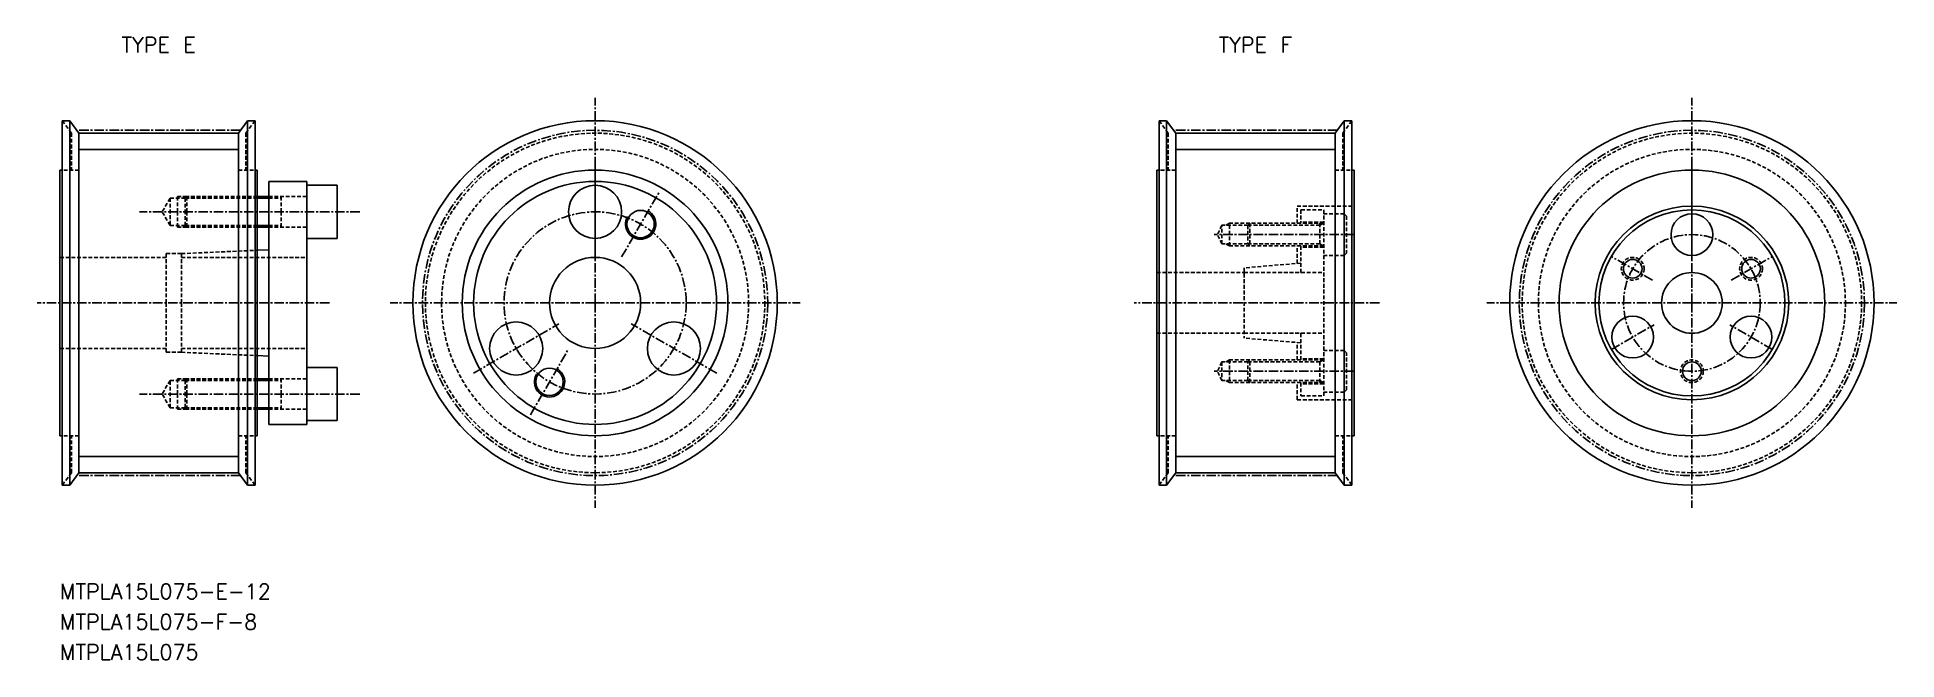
# Model space of a CAD drawing. Extents: x 30 to 275, y 65 to 147.
import ezdxf
from ezdxf.enums import TextEntityAlignment as Align

# ---------------------------------------------------------------- set-up
doc = ezdxf.new("R2010")
doc.units = 0
doc.linetypes.add('CENTER', pattern=[2, 1.25, -0.25, 0.25, -0.25])
doc.linetypes.add('DASHED', pattern=[0.75, 0.5, -0.25])
doc.layers.get('0').update_dxf_attribs({"linetype": 'CONTINUOUS'})
doc.layers.add('CENTER', color=1, linetype='CENTER')
doc.styles.add('MISUMI', font='txt.shx')

msp = doc.modelspace()

# ---------------------------------------------------------------- linework, layer by layer
at = {"color": 3, "linetype": 'DASHED'}
for p, q in [((34.28, 133.96), (33.08, 135.6)), ((57.28, 133.96), (58.48, 135.6)), ((178.78, 133.96), (177.58, 135.6)), ((201.78, 133.96), (202.98, 135.6)), ((34.28, 133.96), (34.28, 129.1)), ((57.28, 133.96), (57.28, 129.1)), ((178.78, 133.96), (178.78, 129.1)), ((201.78, 133.96), (201.78, 129.1)), ((35.28, 129.1), (33.08, 129.1)), ((56.28, 129.1), (58.48, 129.1)), ((179.78, 129.1), (177.58, 129.1)), ((200.78, 129.1), (202.98, 129.1)), ((47.28, 125.4), (46.24, 123.6)), ((47.28, 125.4), (47.28, 121.8)), ((49.28, 125.4), (47.28, 125.4)), ((49.48, 125.6), (48.28, 125.6)), ((48.28, 125.6), (48.28, 123.6)), ((49.48, 125.6), (49.28, 125.4)), ((49.28, 125.4), (58.78, 125.4)), ((49.28, 125.4), (49.28, 123.6)), ((58.78, 125.6), (49.48, 125.6)), ((49.48, 125.6), (49.48, 123.6)), ((65.28, 125.6), (60.28, 125.6)), ((60.28, 125.4), (61.94, 125.4)), ((61.94, 125.6), (61.94, 123.6)), ((47.28, 121.8), (46.24, 123.6)), ((48.28, 121.6), (48.28, 123.6)), ((49.28, 121.8), (49.28, 123.6)), ((49.48, 121.6), (49.48, 123.6)), ((61.94, 121.6), (61.94, 123.6)), ((195.78, 124.35), (203.28, 124.35)), ((195.78, 122.1), (195.78, 124.35)), ((196.28, 123.85), (199.28, 123.85)), ((196.28, 123.85), (196.28, 122.1)), ((199.28, 123.85), (199.28, 99.35)), ((201.98, 123.35), (199.28, 123.35)), ((201.98, 123.35), (201.98, 117.85)), ((201.98, 123.35), (202.28, 123.05)), ((202.28, 123.05), (202.28, 118.15)), ((49.28, 121.8), (47.28, 121.8)), ((49.48, 121.6), (48.28, 121.6)), ((49.28, 121.8), (58.78, 121.8)), ((49.48, 121.6), (49.28, 121.8)), ((58.78, 121.6), (49.48, 121.6)), ((60.28, 121.8), (61.94, 121.8)), ((65.28, 121.6), (60.28, 121.6)), ((185.86, 121.83), (185.28, 120.6)), ((185.86, 119.37), (185.28, 120.6)), ((185.29, 120.6), (185.29, 120.6)), ((189.28, 121.83), (185.86, 121.83)), ((185.86, 119.37), (185.86, 121.83)), ((186.86, 122.1), (186.39, 121.83)), ((189.55, 122.1), (186.86, 122.1)), ((186.86, 119.1), (186.86, 122.1)), ((189.28, 121.83), (189.55, 122.1)), ((198.78, 121.83), (189.28, 121.83)), ((189.28, 121.83), (189.28, 119.37)), ((199.28, 122.1), (189.55, 122.1)), ((189.55, 122.1), (189.55, 119.1)), ((199.28, 122.25), (196.28, 122.25)), ((198.78, 122.1), (198.78, 119.1)), ((198.78, 121.83), (199.25, 122.1)), ((46.78, 118.1), (46.78, 111.6)), ((46.78, 118.1), (48.78, 118.1)), ((48.78, 118.1), (58.78, 118.53)), ((48.78, 118.1), (48.78, 111.6)), ((185.85, 119.4), (185.85, 119.4)), ((189.28, 119.37), (185.85, 119.37)), ((186.85, 119.1), (186.38, 119.37)), ((189.55, 119.1), (186.85, 119.1)), ((198.78, 119.37), (189.28, 119.37)), ((189.55, 119.1), (189.28, 119.37)), ((199.28, 119.1), (189.55, 119.1)), ((195.78, 116.81), (195.78, 119.1)), ((196.28, 119.1), (196.28, 115.6)), ((199.28, 118.95), (196.28, 118.95)), ((198.78, 119.37), (199.25, 119.1)), ((201.98, 117.85), (199.28, 117.85)), ((201.98, 117.85), (202.28, 118.15)), ((32.78, 117.6), (46.78, 117.6)), ((48.78, 117.6), (65.28, 117.6)), ((177.28, 115.6), (188.78, 115.6)), ((196.28, 116.85), (188.78, 116.22)), ((188.78, 116.22), (188.78, 106.97)), ((188.78, 115.6), (199.28, 115.6)), ((46.78, 105.1), (46.78, 111.6)), ((48.78, 105.1), (48.78, 111.6)), ((32.78, 105.6), (46.78, 105.6)), ((48.78, 105.6), (65.28, 105.6)), ((177.28, 107.6), (188.78, 107.6)), ((188.78, 107.6), (199.28, 107.6)), ((196.28, 106.35), (188.78, 106.97)), ((195.78, 104.1), (195.78, 106.39)), ((196.28, 107.6), (196.28, 104.1)), ((46.78, 105.1), (48.78, 105.1)), ((48.78, 105.1), (58.78, 104.66)), ((185.86, 103.83), (185.28, 102.6)), ((185.86, 103.83), (185.86, 101.37)), ((189.28, 103.83), (185.86, 103.83)), ((185.86, 103.8), (185.86, 103.8)), ((186.86, 104.1), (186.39, 103.83)), ((186.86, 104.1), (186.86, 101.1)), ((189.55, 104.1), (186.86, 104.1)), ((189.55, 104.1), (189.28, 103.83)), ((198.78, 103.83), (189.28, 103.83)), ((189.28, 101.37), (189.28, 103.83)), ((199.28, 104.1), (189.55, 104.1)), ((189.55, 101.1), (189.55, 104.1)), ((199.28, 104.25), (196.28, 104.25)), ((198.78, 101.1), (198.78, 104.1)), ((198.78, 103.83), (199.25, 104.1)), ((201.98, 105.35), (199.28, 105.35)), ((201.98, 99.85), (201.98, 105.35)), ((201.98, 105.35), (202.28, 105.05)), ((202.28, 100.15), (202.28, 105.05)), ((47.28, 101.4), (46.24, 99.6)), ((47.28, 97.8), (47.28, 101.4)), ((49.28, 101.4), (47.28, 101.4)), ((48.28, 101.6), (48.28, 99.6)), ((49.48, 101.6), (48.28, 101.6)), ((49.48, 101.6), (49.28, 101.4)), ((49.28, 101.4), (58.78, 101.4)), ((49.28, 101.4), (49.28, 99.6)), ((58.78, 101.6), (49.48, 101.6)), ((49.48, 101.6), (49.48, 99.6)), ((65.28, 101.6), (60.28, 101.6)), ((60.28, 101.4), (61.94, 101.4)), ((61.94, 101.6), (61.94, 99.6)), ((185.86, 101.37), (185.28, 102.6)), ((185.29, 102.6), (185.29, 102.6)), ((189.28, 101.37), (185.86, 101.37)), ((186.86, 101.1), (186.39, 101.37)), ((189.55, 101.1), (186.86, 101.1)), ((198.78, 101.37), (189.28, 101.37)), ((189.28, 101.37), (189.55, 101.1)), ((199.28, 101.1), (189.55, 101.1)), ((195.78, 98.85), (195.78, 101.1)), ((196.28, 101.1), (196.28, 99.35)), ((199.28, 100.95), (196.28, 100.95)), ((198.78, 101.37), (199.25, 101.1)), ((47.28, 97.8), (46.24, 99.6)), ((48.28, 97.6), (48.28, 99.6)), ((49.28, 97.8), (49.28, 99.6)), ((49.48, 97.6), (49.48, 99.6)), ((61.94, 97.6), (61.94, 99.6)), ((195.78, 98.85), (203.28, 98.85)), ((196.28, 99.35), (199.28, 99.35)), ((201.98, 99.85), (199.28, 99.85)), ((201.98, 99.85), (202.28, 100.15)), ((49.28, 97.8), (47.28, 97.8)), ((49.48, 97.6), (48.28, 97.6)), ((49.28, 97.8), (58.78, 97.8)), ((49.48, 97.6), (49.28, 97.8)), ((58.78, 97.6), (49.48, 97.6)), ((60.28, 97.8), (61.94, 97.8)), ((65.28, 97.6), (60.28, 97.6)), ((35.28, 94.1), (33.08, 94.1)), ((34.28, 89.24), (34.28, 94.1)), ((56.28, 94.1), (58.48, 94.1)), ((57.28, 89.24), (57.28, 94.1)), ((179.78, 94.1), (177.58, 94.1)), ((178.78, 89.24), (178.78, 94.1)), ((200.78, 94.1), (202.98, 94.1)), ((201.78, 89.24), (201.78, 94.1)), ((34.28, 89.24), (33.08, 87.6)), ((57.28, 89.24), (58.48, 87.6)), ((178.78, 89.24), (177.58, 87.6)), ((201.78, 89.24), (202.98, 87.6))]:
    msp.add_line(p, q, dxfattribs=at)
at = {"color": 7, "linetype": 'CONTINUOUS'}
for p, q in [((33.08, 135.6), (33.08, 129.1)), ((34.08, 135.6), (33.08, 135.6)), ((34.08, 135.6), (34.08, 87.6)), ((35.28, 133.96), (34.08, 135.6)), ((56.28, 133.96), (57.48, 135.6)), ((57.48, 135.6), (57.48, 87.6)), ((57.48, 135.6), (58.48, 135.6)), ((58.48, 135.6), (58.48, 129.1)), ((177.58, 135.6), (177.58, 129.1)), ((178.58, 135.6), (177.58, 135.6)), ((178.58, 135.6), (178.58, 87.6)), ((179.78, 133.96), (178.58, 135.6)), ((200.78, 133.96), (201.98, 135.6)), ((201.98, 135.6), (201.98, 87.6)), ((201.98, 135.6), (202.98, 135.6)), ((202.98, 135.6), (202.98, 129.1)), ((56.28, 133.96), (35.28, 133.96)), ((35.28, 133.96), (35.28, 129.1)), ((56.28, 133.96), (56.28, 129.1)), ((200.78, 133.96), (179.78, 133.96)), ((179.78, 133.96), (179.78, 129.1)), ((200.78, 133.96), (200.78, 129.1)), ((32.78, 129.1), (32.78, 111.6)), ((33.08, 129.1), (32.78, 129.1)), ((33.08, 129.1), (33.08, 111.6)), ((35.28, 129.1), (35.28, 94.1)), ((56.28, 129.1), (56.28, 94.1)), ((58.48, 129.1), (58.48, 111.6)), ((58.48, 129.1), (58.78, 129.1)), ((58.78, 129.1), (58.78, 125.6)), ((60.28, 127.6), (65.28, 127.6)), ((60.28, 127.6), (60.28, 125.6)), ((65.28, 127.6), (65.28, 127.1)), ((177.28, 129.1), (177.28, 94.1)), ((177.58, 129.1), (177.28, 129.1)), ((177.58, 129.1), (177.58, 94.1)), ((179.78, 129.1), (179.78, 94.1)), ((200.78, 129.1), (200.78, 94.1)), ((202.98, 129.1), (202.98, 94.1)), ((202.98, 129.1), (203.28, 129.1)), ((203.28, 129.1), (203.28, 94.1)), ((58.78, 125.6), (58.78, 121.6)), ((60.28, 125.6), (58.78, 125.6)), ((60.28, 125.6), (60.28, 121.6)), ((65.28, 127.1), (69.28, 127.1)), ((65.28, 127.1), (65.28, 120.1)), ((69.28, 127.1), (69.28, 123.6)), ((69.28, 120.1), (69.28, 123.6)), ((58.78, 121.6), (58.78, 118.53)), ((60.28, 121.6), (58.78, 121.6)), ((60.28, 121.6), (60.28, 118.6)), ((65.28, 120.1), (69.28, 120.1)), ((65.28, 120.1), (65.28, 111.6)), ((60.28, 118.6), (58.78, 118.53)), ((58.78, 118.53), (58.78, 111.6)), ((60.28, 118.6), (60.28, 111.6)), ((32.78, 94.1), (32.78, 111.6)), ((33.08, 94.1), (33.08, 111.6)), ((58.48, 94.1), (58.48, 111.6)), ((58.78, 104.66), (58.78, 111.6)), ((60.28, 104.6), (60.28, 111.6)), ((65.28, 103.1), (65.28, 111.6)), ((58.78, 101.6), (58.78, 104.66)), ((60.28, 104.6), (58.78, 104.66)), ((60.28, 101.6), (60.28, 104.6)), ((65.28, 103.1), (69.28, 103.1)), ((65.28, 96.1), (65.28, 103.1)), ((69.28, 103.1), (69.28, 99.6)), ((58.78, 97.6), (58.78, 101.6)), ((60.28, 101.6), (58.78, 101.6)), ((60.28, 97.6), (60.28, 101.6)), ((69.28, 96.1), (69.28, 99.6)), ((58.78, 94.1), (58.78, 97.6)), ((60.28, 97.6), (58.78, 97.6)), ((60.28, 95.6), (60.28, 97.6)), ((60.28, 95.6), (65.28, 95.6)), ((65.28, 96.1), (69.28, 96.1)), ((65.28, 95.6), (65.28, 96.1)), ((33.08, 94.1), (32.78, 94.1)), ((33.08, 87.6), (33.08, 94.1)), ((35.28, 89.24), (35.28, 94.1)), ((56.28, 89.24), (56.28, 94.1)), ((58.48, 87.6), (58.48, 94.1)), ((58.48, 94.1), (58.78, 94.1)), ((177.58, 94.1), (177.28, 94.1)), ((177.58, 87.6), (177.58, 94.1)), ((179.78, 89.24), (179.78, 94.1)), ((200.78, 89.24), (200.78, 94.1)), ((202.98, 87.6), (202.98, 94.1)), ((202.98, 94.1), (203.28, 94.1)), ((35.28, 89.24), (34.08, 87.6)), ((56.28, 89.24), (35.28, 89.24)), ((56.28, 89.24), (57.48, 87.6)), ((179.78, 89.24), (178.58, 87.6)), ((200.78, 89.24), (179.78, 89.24)), ((200.78, 89.24), (201.98, 87.6)), ((34.08, 87.6), (33.08, 87.6)), ((57.48, 87.6), (58.48, 87.6)), ((178.58, 87.6), (177.58, 87.6)), ((201.98, 87.6), (202.98, 87.6))]:
    msp.add_line(p, q, dxfattribs=at)
at = {"color": 3, "linetype": 'CONTINUOUS'}
for p, q in [((56.28, 131.83), (35.28, 131.83)), ((200.78, 131.83), (179.78, 131.83)), ((56.28, 91.37), (35.28, 91.37)), ((200.78, 91.37), (179.78, 91.37))]:
    msp.add_line(p, q, dxfattribs=at)
at = {"color": 3}
for p, q in [((60.28, 125.4), (58.78, 125.4)), ((60.28, 121.8), (58.78, 121.8)), ((60.28, 101.4), (58.78, 101.4)), ((60.28, 97.8), (58.78, 97.8))]:
    msp.add_line(p, q, dxfattribs=at)
at = {"color": 7, "linetype": 'CONTINUOUS'}
for centre, radius in [((103.28, 111.6), 24), ((247.78, 111.6), 24), ((103.28, 111.6), 17.5), ((103.28, 111.6), 16), ((103.28, 111.6), 16), ((247.78, 111.6), 17.5), ((103.28, 123.6), 3.5), ((109.28, 121.99), 1.8), ((247.78, 111.6), 12.75), ((247.78, 111.6), 12.25), ((247.78, 120.6), 2.75), ((103.28, 111.6), 6), ((239.98, 116.1), 1.23), ((247.78, 111.6), 4), ((255.57, 116.1), 1.23), ((92.88, 105.6), 3.5), ((113.67, 105.6), 3.5), ((239.98, 107.1), 2.75), ((255.57, 107.1), 2.75), ((97.28, 101.21), 1.8), ((247.78, 102.6), 1.23)]:
    msp.add_circle(centre, radius, dxfattribs=at)
at = {"color": 3, "linetype": 'DASHED'}
for centre, radius in [((103.28, 111.6), 22.36), ((247.78, 111.6), 22.36), ((103.28, 111.6), 20.23), ((247.78, 111.6), 20.23), ((239.98, 116.1), 1.5), ((255.57, 116.1), 1.5), ((247.78, 102.6), 1.5)]:
    msp.add_circle(centre, radius, dxfattribs=at)
at = {"color": 3}
for centre in [(109.28, 121.99), (97.28, 101.21)]:
    msp.add_arc(centre, 2, 150, 62, dxfattribs=at)
at = {"layer": 'CENTER', "color": 1, "linetype": 'CENTER'}
for p, q in [((103.28, 111.6), (103.28, 138.6)), ((247.78, 111.6), (247.78, 138.6)), ((56.56, 134.34), (35, 134.34)), ((201.06, 134.34), (179.5, 134.34)), ((103.28, 130.1), (103.28, 117.1)), ((247.78, 130.1), (247.78, 117.1)), ((106.78, 117.66), (111.78, 126.32)), ((72.28, 123.6), (43.24, 123.6)), ((203.28, 120.6), (184.83, 120.6)), ((242.58, 114.6), (237.17, 117.72)), ((252.97, 114.6), (258.39, 117.72)), ((68.28, 111.6), (29.78, 111.6)), ((103.28, 111.6), (76.28, 111.6)), ((103.28, 111.6), (103.28, 84.6)), ((103.28, 111.6), (130.28, 111.6)), ((206.61, 111.6), (174.28, 111.6)), ((247.78, 111.6), (220.78, 111.6)), ((247.78, 111.6), (247.78, 84.6)), ((247.78, 111.6), (274.78, 111.6)), ((87.26, 102.35), (98.51, 108.85)), ((119.3, 102.35), (108.04, 108.85)), ((237.17, 105.47), (242.8, 108.72)), ((258.39, 105.47), (252.76, 108.72)), ((94.78, 96.88), (99.78, 105.54)), ((203.28, 102.6), (184.83, 102.6)), ((72.28, 99.6), (43.24, 99.6)), ((56.56, 88.86), (35, 88.86)), ((201.06, 88.86), (179.5, 88.86))]:
    msp.add_line(p, q, dxfattribs=at)
for centre, radius in [((103.28, 111.6), 22.74), ((247.78, 111.6), 22.74), ((103.28, 111.6), 12), ((247.78, 111.6), 9)]:
    msp.add_circle(centre, radius, dxfattribs=at)

# ---------------------------------------------------------------- texts
at = {"color": 7, "linetype": 'CONTINUOUS', "style": 'MISUMI'}
for s, p in [('TYPE E', (45.78, 145.6)), ('TYPE F', (190.28, 145.6))]:
    msp.add_text(s, height=2, dxfattribs=at).set_placement(p, align=Align.MIDDLE_CENTER)
for s, p in [('MTPLA15L075-E-12', (32.78, 72.6)), ('MTPLA15L075-F-8', (32.78, 68.6)), ('MTPLA15L075', (32.78, 64.6))]:
    msp.add_text(s, height=2, dxfattribs=at).set_placement(p)

doc.saveas('drawing.dxf')
